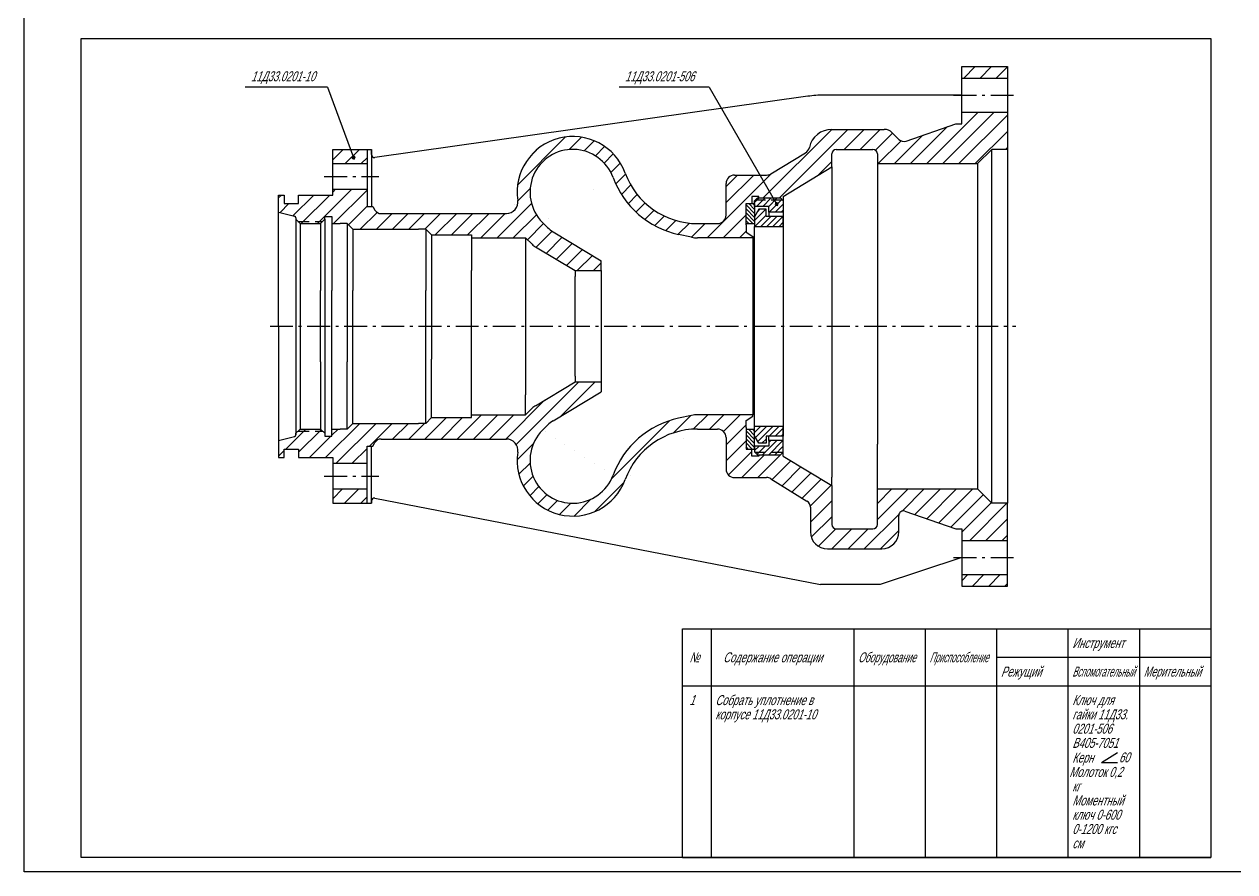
# Model space of a CAD drawing. Extents: x 0 to 841, y 0 to 594.
# Drawn here: x 0 to 423.9, y 0 to 297 of the extents above; entities that cross this region are included whole.
import ezdxf

# ---------------------------------------------------------------- set-up
doc = ezdxf.new("R2010")
doc.units = 0
doc.header["$MEASUREMENT"] = 0
for name, pattern in [('K5LT_AXLED', [13, 8, -2, 1, -2]), ('K5LT_BASIC', [0]), ('K5LT_DASHED', [6, 4, -2]), ('K5LT_THIN', [0])]:
    doc.linetypes.add(name, pattern=pattern)
doc.layers.add('LAYER0VIEW0', color=7, linetype='Continuous')
doc.layers.add('LAYER2VIEW0', color=7, linetype='Continuous')
doc.styles.add('K5_TEXTSTYLE', font='win_eskd.shx', dxfattribs={"width": 0.7, "oblique": 15, "bigfont": 'b_eskd.shx'})
pattern_1 = [(45, (0, 0), (-1.06066, 1.06066), [])]
pattern_2 = [(-45, (0, 0), (0.7071068, 0.7071068), [])]
pattern_3 = [(45, (0, 0), (-2.828427, 2.828427), [])]

# ---------------------------------------------------------------- blocks, each defined once
blk = doc.blocks.new('*L37')
at = {"layer": 'LAYER0VIEW0', "color": 7, "linetype": 'K5LT_THIN'}
for p, q in [((-23.5, 40.66), (-54.96, 40.66)), ((-23.5, 40.66), (0.15, -0.26)), ((-0.15, 0.26), (-0.37, -0.56)), ((0, 0), (-0.15, 0.26)), ((0.67, 0.04), (-0.15, 0.26)), ((0, 0), (-0.11, -0.41)), ((0.41, -0.11), (0, 0)), ((0.45, -0.78), (0.67, 0.04)), ((-0.37, -0.56), (0.45, -0.78)), ((-0.11, -0.41), (0.3, -0.52)), ((0.3, -0.52), (0.41, -0.11))]:
    blk.add_line(p, q, dxfattribs=at)
at = {"layer": 'LAYER0VIEW0', "color": 7, "style": 'K5_TEXTSTYLE', "oblique": 20, "width": 0.7}
blk.add_text('11Д33.0201-506', height=3.5, dxfattribs=at).set_placement((-52.96, 42.73))
blk = doc.blocks.new('*L38')
at = {"layer": 'LAYER0VIEW0', "color": 7, "linetype": 'K5LT_THIN'}
for p, q in [((-9.08, 24.35), (-37.85, 24.35)), ((-9.08, 24.35), (0.1, -0.28)), ((-0.1, 0.28), (-0.46, -0.49)), ((0, 0), (-0.18, -0.39)), ((0, 0), (-0.1, 0.28)), ((0.67, -0.07), (-0.1, 0.28)), ((-0.46, -0.49), (0.31, -0.84)), ((-0.18, -0.39), (0.21, -0.56)), ((0.39, -0.18), (0, 0)), ((0.21, -0.56), (0.39, -0.18)), ((0.31, -0.84), (0.67, -0.07))]:
    blk.add_line(p, q, dxfattribs=at)
at = {"layer": 'LAYER0VIEW0', "color": 7, "style": 'K5_TEXTSTYLE', "oblique": 20, "width": 0.7}
blk.add_text('11Д33.0201-10', height=3.5, dxfattribs=at).set_placement((-35.85, 26.43))
blk = doc.blocks.new('*S69')
at = {"layer": 'LAYER2VIEW0', "color": 7, "linetype": 'K5LT_THIN'}
for p, q in [((0, 0), (0, 594)), ((841, 0), (0, 0))]:
    blk.add_line(p, q, dxfattribs=at)

msp = doc.modelspace()

# ---------------------------------------------------------------- hatches: boundary and pattern name
at = {"layer": 'LAYER0VIEW0'}
h = msp.add_hatch(dxfattribs=at)
h.set_pattern_fill('МЕТАЛЛ', color=256, style=0, pattern_type=0)
h.set_pattern_definition(pattern_3)
h.paths.add_polyline_path([(344.28, 282.14), (328.28, 282.14), (328.28, 281.14), (328.28, 278.14), (344.28, 278.14)])
h = msp.add_hatch(dxfattribs=at)
h.set_pattern_fill('МЕТАЛЛ', color=256, style=0, pattern_type=0)
h.set_pattern_definition(pattern_3)
edge = h.paths.add_edge_path()
edge.add_line((113.084, 227.14), (115.084, 225.14))
edge.add_line((115.084, 225.14), (138.084, 225.14))
edge.add_line((138.084, 225.14), (140.584, 225.14))
edge.add_line((140.584, 225.14), (142.584, 223.14))
edge.add_line((142.584, 223.14), (156.584, 223.14))
edge.add_line((156.584, 223.14), (156.584, 222.14))
edge.add_line((156.584, 222.14), (158.084, 222.14))
edge.add_line((158.084, 222.14), (171.084, 222.14))
edge.add_line((171.084, 222.14), (175.584, 222.14))
edge.add_line((175.584, 222.14), (177.858, 219.867))
edge.add_arc((182.1, 224.109), 6, 225, 239.03624)
edge.add_line((179.014, 218.964), (192.887, 210.64))
edge.add_line((192.887, 210.64), (202.084, 210.64))
edge.add_line((202.084, 210.64), (202.084, 214.14))
edge.add_line((202.084, 214.14), (185.174, 224.286))
edge.add_arc((190.319, 232.861), 10, 585, 599.03624, ccw=False)
edge.add_line((183.248, 225.79), (181.505, 227.534))
edge.add_arc((192.111, 238.14), 15, 380.1363, 585, ccw=False)
edge.add_arc((235.78, 254.152), 31.512, 200.1363, 257.85243)
edge.add_line((229.149, 223.346), (233.71, 222.364))
edge.add_arc((235.814, 232.14), 10, 257.85243, 270)
edge.add_line((235.814, 222.14), (255.15, 222.14))
edge.add_line((255.15, 222.14), (255.15, 222.64))
edge.add_line((255.15, 222.64), (252.78, 224.121))
edge.add_line((252.78, 224.121), (252.78, 226.64))
edge.add_line((252.78, 226.64), (252.78, 234.14))
edge.add_line((252.78, 234.14), (254.78, 234.14))
edge.add_line((254.78, 234.14), (254.78, 236.64))
edge.add_line((254.78, 236.64), (257.28, 236.64))
edge.add_line((257.28, 236.64), (257.28, 236.14))
edge.add_line((257.28, 236.14), (264.78, 236.14))
edge.add_line((264.78, 236.14), (265.78, 235.14))
edge.add_line((265.78, 235.14), (265.78, 236.14))
edge.add_line((265.78, 236.14), (265.78, 236.647))
edge.add_line((265.78, 236.647), (282.78, 246.969))
edge.add_line((282.78, 246.969), (282.78, 251.54))
edge.add_arc((284.38, 251.54), 1.6, 450, 540, ccw=False)
edge.add_line((284.38, 253.14), (297.18, 253.14))
edge.add_arc((297.18, 251.54), 1.6, 360, 450, ccw=False)
edge.add_line((298.78, 251.54), (298.78, 248.14))
edge.add_line((298.78, 248.14), (333.78, 248.14))
edge.add_line((333.78, 248.14), (338.78, 253.14))
edge.add_line((338.78, 253.14), (341.28, 253.14))
edge.add_line((341.28, 253.14), (344.28, 253.14))
edge.add_line((344.28, 253.14), (344.28, 266.14))
edge.add_line((344.28, 266.14), (328.28, 266.14))
edge.add_line((328.28, 266.14), (328.28, 263.14))
edge.add_line((328.28, 263.14), (328.28, 262.14))
edge.add_line((328.28, 262.14), (326.28, 262.14))
edge.add_line((326.28, 262.14), (308.862, 256.044))
edge.add_arc((308.037, 258.404), 2.5, 585, 649.29005, ccw=False)
edge.add_line((306.269, 256.636), (303.936, 258.969))
edge.add_arc((301.108, 256.14), 4, 45, 90)
edge.add_line((301.108, 260.14), (282.765, 260.14))
edge.add_arc((282.765, 252.14), 8, 90, 167.76947)
edge.add_arc((272.014, 254.471), 3, 661.26373, 707.76947, ccw=False)
edge.add_line((273.571, 251.906), (261.498, 244.576))
edge.add_arc((259.941, 247.14), 3, 630, 661.26373, ccw=False)
edge.add_line((259.941, 244.14), (248.78, 244.14))
edge.add_arc((248.78, 241.14), 3, 90, 180)
edge.add_line((245.78, 241.14), (245.78, 230.14))
edge.add_arc((242.78, 230.14), 3, 270, 360, ccw=False)
edge.add_line((242.78, 227.14), (235.78, 227.14))
edge.add_arc((235.78, 254.152), 27.012, 560.1363, 630, ccw=False)
edge.add_arc((192.111, 238.14), 19.5, 20.1363, 188.56528)
edge.add_arc((168.873, 234.64), 4, 270, 368.56528, ccw=False)
edge.add_line((168.873, 230.64), (124.971, 230.64))
edge.add_arc((124.971, 233.14), 2.5, 570, 630, ccw=False)
edge.add_line((122.806, 231.89), (122.084, 233.14))
edge.add_line((122.084, 233.14), (120.084, 233.14))
edge.add_line((120.084, 233.14), (120.084, 239.14))
edge.add_line((120.084, 239.14), (108.084, 239.14))
edge.add_line((108.084, 239.14), (108.084, 237.14))
edge.add_line((108.084, 237.14), (96.084, 237.14))
edge.add_line((96.084, 237.14), (96.084, 234.14))
edge.add_line((96.084, 234.14), (91.084, 234.14))
edge.add_line((91.084, 234.14), (91.084, 237.14))
edge.add_line((91.084, 237.14), (89.084, 237.14))
edge.add_line((89.084, 237.14), (89.084, 231.14))
edge.add_line((89.084, 231.14), (94.63, 229.754))
edge.add_arc((94.484, 229.172), 0.6, 360, 435.96376, ccw=False)
edge.add_line((95.084, 229.172), (95.084, 228.64))
edge.add_line((95.084, 228.64), (96.584, 227.14))
edge.add_line((96.584, 227.14), (103.718, 227.14))
edge.add_line((103.718, 227.14), (105.218, 228.64))
edge.add_line((105.218, 228.64), (105.218, 229.64))
edge.add_line((105.218, 229.64), (107.718, 229.64))
edge.add_line((107.718, 229.64), (107.718, 227.14))
edge.add_line((107.718, 227.14), (110.584, 227.14))
edge.add_line((110.584, 227.14), (113.084, 227.14))
h = msp.add_hatch(dxfattribs=at)
h.set_pattern_fill('МЕТАЛЛ', color=256, style=0, pattern_type=0)
h.set_pattern_definition(pattern_3)
h.paths.add_polyline_path([(120.084, 253.14), (108.084, 253.14), (108.084, 248.14), (120.084, 248.14)])
h = msp.add_hatch(dxfattribs=at)
h.set_pattern_fill('МЕТАЛЛ', color=256, style=0, pattern_type=0)
h.set_pattern_definition(pattern_2)
h.paths.add_polyline_path([(255.78, 227.14), (255.78, 233.14), (255.78, 234.14), (252.78, 234.14), (252.78, 227.14)])
h = msp.add_hatch(dxfattribs=at)
h.set_pattern_fill('МЕТАЛЛ', color=256, style=0, pattern_type=0)
h.set_pattern_definition(pattern_1)
h.paths.add_polyline_path([(260.78, 233.14), (260.78, 231.14), (265.78, 231.14), (265.78, 235.14), (264.78, 236.14), (256.78, 236.14), (255.78, 235.14), (255.78, 233.14)])
h = msp.add_hatch(dxfattribs=at)
h.set_pattern_fill('МЕТАЛЛ', color=256, style=0, pattern_type=0)
h.set_pattern_definition(pattern_1)
h.paths.add_polyline_path([(260.78, 229.64), (259.78, 229.64), (259.78, 232.14), (257.28, 232.14), (255.78, 229.542), (255.78, 226.14), (265.78, 226.14), (265.78, 229.64)])
h = msp.add_hatch(dxfattribs=at)
h.set_pattern_fill('МЕТАЛЛ', color=256, style=0, pattern_type=0)
h.set_pattern_definition(pattern_3)
edge = h.paths.add_edge_path()
edge.add_line((115.084, 157.14), (113.084, 155.14))
edge.add_line((113.084, 155.14), (110.584, 155.14))
edge.add_line((110.584, 155.14), (107.718, 155.14))
edge.add_line((107.718, 155.14), (107.718, 152.64))
edge.add_line((107.718, 152.64), (105.218, 152.64))
edge.add_line((105.218, 152.64), (105.218, 153.641))
edge.add_line((105.218, 153.641), (103.718, 155.14))
edge.add_line((103.718, 155.14), (96.584, 155.14))
edge.add_line((96.584, 155.14), (95.084, 153.64))
edge.add_line((95.084, 153.64), (95.084, 153.109))
edge.add_arc((94.484, 153.109), 0.6, 284.03624, 360, ccw=False)
edge.add_line((94.63, 152.527), (89.084, 151.14))
edge.add_line((89.084, 151.14), (89.084, 145.14))
edge.add_line((89.084, 145.14), (91.084, 145.14))
edge.add_line((91.084, 145.14), (91.084, 148.14))
edge.add_line((91.084, 148.14), (96.084, 148.14))
edge.add_line((96.084, 148.14), (96.084, 145.14))
edge.add_line((96.084, 145.14), (108.084, 145.14))
edge.add_line((108.084, 145.14), (108.084, 143.14))
edge.add_line((108.084, 143.14), (120.084, 143.14))
edge.add_line((120.084, 143.14), (120.084, 149.14))
edge.add_line((120.084, 149.14), (122.084, 149.14))
edge.add_line((122.084, 149.14), (122.806, 150.39))
edge.add_arc((124.971, 149.14), 2.5, 450, 510, ccw=False)
edge.add_line((124.971, 151.64), (168.873, 151.64))
edge.add_arc((168.873, 147.64), 4, 351.43472, 450, ccw=False)
edge.add_arc((192.111, 144.14), 19.5, 171.43472, 339.8637)
edge.add_arc((235.78, 128.128), 27.012, 450, 519.8637, ccw=False)
edge.add_line((235.78, 155.14), (242.78, 155.14))
edge.add_arc((242.78, 152.14), 3, 360, 450, ccw=False)
edge.add_line((245.78, 152.14), (245.78, 141.14))
edge.add_arc((248.78, 141.14), 3, 180, 270)
edge.add_line((248.78, 138.14), (259.941, 138.14))
edge.add_arc((259.941, 135.14), 3, 418.73627, 450, ccw=False)
edge.add_line((261.498, 137.705), (274.098, 129.888))
edge.add_arc((272.78, 127.763), 2.5, 360, 418.18551, ccw=False)
edge.add_line((275.28, 127.763), (275.28, 119.14))
edge.add_arc((281.28, 119.14), 6, 180, 270)
edge.add_line((281.28, 113.14), (300.28, 113.14))
edge.add_arc((300.28, 119.14), 6, 270, 360)
edge.add_line((306.28, 119.14), (306.28, 124.885))
edge.add_arc((307.88, 124.885), 1.6, 430.70995, 540, ccw=False)
edge.add_line((308.409, 126.395), (326.28, 120.14))
edge.add_line((326.28, 120.14), (328.28, 120.14))
edge.add_line((328.28, 120.14), (328.28, 119.14))
edge.add_line((328.28, 119.14), (328.28, 116.14))
edge.add_line((328.28, 116.14), (344.28, 116.14))
edge.add_line((344.28, 116.14), (344.28, 129.14))
edge.add_line((344.28, 129.14), (341.28, 129.14))
edge.add_line((341.28, 129.14), (338.78, 129.14))
edge.add_line((338.78, 129.14), (333.78, 134.14))
edge.add_line((333.78, 134.14), (298.78, 134.14))
edge.add_line((298.78, 134.14), (298.78, 121.74))
edge.add_arc((297.18, 121.74), 1.6, 270, 360, ccw=False)
edge.add_line((297.18, 120.14), (284.38, 120.14))
edge.add_arc((284.38, 121.74), 1.6, 540, 630, ccw=False)
edge.add_line((282.78, 121.74), (282.78, 130.74))
edge.add_line((282.78, 130.74), (282.78, 135.312))
edge.add_line((282.78, 135.312), (265.78, 145.634))
edge.add_line((265.78, 145.634), (265.78, 146.14))
edge.add_line((265.78, 146.14), (265.78, 147.14))
edge.add_line((265.78, 147.14), (264.78, 146.14))
edge.add_line((264.78, 146.14), (257.28, 146.14))
edge.add_line((257.28, 146.14), (257.28, 145.64))
edge.add_line((257.28, 145.64), (254.78, 145.64))
edge.add_line((254.78, 145.64), (254.78, 148.14))
edge.add_line((254.78, 148.14), (252.78, 148.14))
edge.add_line((252.78, 148.14), (252.78, 155.64))
edge.add_line((252.78, 155.64), (252.78, 158.159))
edge.add_line((252.78, 158.159), (255.15, 159.64))
edge.add_line((255.15, 159.64), (255.15, 160.14))
edge.add_line((255.15, 160.14), (235.814, 160.14))
edge.add_arc((235.814, 150.14), 10, 90, 102.14757)
edge.add_line((233.71, 159.916), (229.149, 158.935))
edge.add_arc((235.78, 128.128), 31.512, 102.14757, 159.8637)
edge.add_arc((192.111, 144.14), 15, 495, 699.8637, ccw=False)
edge.add_line((181.505, 154.747), (183.248, 156.49))
edge.add_arc((190.319, 149.419), 10, 480.96376, 495, ccw=False)
edge.add_line((185.174, 157.994), (202.084, 168.14))
edge.add_line((202.084, 168.14), (202.084, 171.64))
edge.add_line((202.084, 171.64), (192.887, 171.64))
edge.add_line((192.887, 171.64), (179.014, 163.316))
edge.add_arc((182.1, 158.171), 6, 120.96376, 135)
edge.add_line((177.858, 162.414), (175.584, 160.14))
edge.add_line((175.584, 160.14), (171.084, 160.14))
edge.add_line((171.084, 160.14), (158.503, 160.14))
edge.add_line((158.503, 160.14), (156.584, 160.14))
edge.add_line((156.584, 160.14), (156.584, 159.14))
edge.add_line((156.584, 159.14), (142.584, 159.14))
edge.add_line((142.584, 159.14), (140.584, 157.14))
edge.add_line((140.584, 157.14), (138.084, 157.14))
edge.add_line((138.084, 157.14), (115.084, 157.14))
h = msp.add_hatch(dxfattribs=at)
h.set_pattern_fill('МЕТАЛЛ', color=256, style=0, pattern_type=0)
h.set_pattern_definition(pattern_2)
h.paths.add_polyline_path([(252.78, 155.14), (252.78, 148.14), (255.78, 148.14), (255.78, 149.14), (255.78, 150.14), (255.78, 155.14)])
h = msp.add_hatch(dxfattribs=at)
h.set_pattern_fill('МЕТАЛЛ', color=256, style=0, pattern_type=0)
h.set_pattern_definition(pattern_1)
h.paths.add_polyline_path([(260.78, 152.64), (259.78, 152.64), (259.78, 150.14), (257.28, 150.14), (255.78, 152.738), (255.78, 156.14), (265.78, 156.14), (265.78, 152.64)])
h = msp.add_hatch(dxfattribs=at)
h.set_pattern_fill('МЕТАЛЛ', color=256, style=0, pattern_type=0)
h.set_pattern_definition(pattern_1)
h.paths.add_polyline_path([(260.78, 149.14), (260.78, 151.14), (265.78, 151.14), (265.78, 147.14), (264.78, 146.14), (256.78, 146.14), (255.78, 147.14), (255.78, 149.14)])
h = msp.add_hatch(dxfattribs=at)
h.set_pattern_fill('МЕТАЛЛ', color=256, style=0, pattern_type=0)
h.set_pattern_definition(pattern_3)
h.paths.add_polyline_path([(108.084, 129.14), (120.084, 129.14), (120.084, 134.14), (108.084, 134.14)])
h = msp.add_hatch(dxfattribs=at)
h.set_pattern_fill('МЕТАЛЛ', color=256, style=0, pattern_type=0)
h.set_pattern_definition(pattern_3)
h.paths.add_polyline_path([(344.28, 100.14), (328.28, 100.14), (328.28, 101.14), (328.28, 104.14), (344.28, 104.14)])

# ---------------------------------------------------------------- linework, layer by layer
at = {"layer": 'LAYER0VIEW0', "color": 5, "linetype": 'K5LT_BASIC'}
for p, q in [((20, 5), (20, 292)), ((20, 292), (415.5, 292)), ((415.5, 292), (415.5, 5)), ((328.28, 262.14), (328.28, 282.14)), ((328.28, 282.14), (344.28, 282.14)), ((344.28, 282.14), (344.28, 266.14)), ((328.28, 278.14), (344.28, 278.14)), ((274.394, 271.746), (122.724, 250.302)), ((328.28, 272.14), (279.994, 272.14)), ((328.28, 266.14), (344.28, 266.14)), ((328.28, 262.14), (328.28, 263.14)), ((344.28, 266.14), (344.28, 253.14)), ((282.765, 260.14), (301.108, 260.14)), ((303.936, 258.969), (306.269, 256.636)), ((308.862, 256.044), (326.28, 262.14)), ((326.28, 262.14), (328.28, 262.14)), ((108.084, 237.14), (108.084, 253.14)), ((108.084, 253.14), (120.084, 253.14)), ((120.084, 253.14), (120.084, 233.14)), ((120.084, 253.14), (121.584, 253.14)), ((121.584, 251.292), (121.584, 253.14)), ((121.584, 253.14), (121.584, 233.14)), ((261.498, 244.576), (273.571, 251.906)), ((282.78, 246.969), (282.78, 251.54)), ((282.78, 246.969), (282.78, 251.54)), ((284.38, 253.14), (297.18, 253.14)), ((298.78, 251.54), (298.78, 248.14)), ((338.78, 253.14), (333.78, 248.14)), ((341.28, 253.14), (338.78, 253.14)), ((338.78, 226.463), (338.78, 253.14)), ((344.28, 253.14), (341.28, 253.14)), ((344.28, 253.14), (344.28, 213.14)), ((108.084, 248.14), (120.084, 248.14)), ((265.78, 236.647), (282.78, 246.969)), ((282.78, 246.969), (282.78, 243.958)), ((298.78, 248.14), (333.78, 248.14)), ((298.78, 248.14), (298.78, 232.421)), ((333.78, 248.14), (333.78, 227.14)), ((248.78, 244.14), (259.941, 244.14)), ((282.78, 243.958), (282.78, 138.322)), ((108.084, 239.14), (120.084, 239.14)), ((245.78, 230.14), (245.78, 241.14)), ((89.084, 191.14), (89.084, 237.14)), ((89.084, 237.14), (91.084, 237.14)), ((91.084, 237.14), (91.084, 234.14)), ((91.084, 234.14), (96.084, 234.14)), ((96.084, 234.14), (96.084, 237.14)), ((96.084, 237.14), (108.084, 237.14)), ((252.78, 226.64), (252.78, 234.14)), ((252.78, 234.14), (255.78, 234.14)), ((257.28, 236.64), (254.78, 236.64)), ((254.78, 236.64), (254.78, 234.14)), ((255.78, 235.14), (256.78, 236.14)), ((255.78, 233.14), (255.78, 235.14)), ((255.78, 234.14), (255.78, 226.64)), ((256.78, 236.14), (264.78, 236.14)), ((257.28, 236.14), (257.28, 236.64)), ((264.78, 236.14), (265.78, 235.14)), ((265.78, 236.647), (265.78, 235.14)), ((265.78, 236.14), (265.78, 231.14)), ((265.78, 235.14), (265.78, 226.14)), ((89.084, 231.14), (94.63, 229.754)), ((95.084, 229.172), (95.084, 228.64)), ((105.218, 228.64), (105.218, 229.64)), ((105.218, 229.64), (107.718, 229.64)), ((107.718, 229.64), (107.718, 227.14)), ((120.084, 233.14), (122.084, 233.14)), ((122.084, 233.14), (122.806, 231.89)), ((124.971, 230.64), (168.873, 230.64)), ((260.78, 233.14), (255.78, 233.14)), ((255.78, 233.14), (255.78, 226.14)), ((255.78, 232.14), (255.78, 226.14)), ((257.28, 232.14), (255.78, 229.542)), ((259.78, 232.14), (257.28, 232.14)), ((259.78, 229.64), (259.78, 232.14)), ((265.78, 229.64), (259.78, 229.64)), ((260.78, 231.14), (260.78, 233.14)), ((265.78, 231.14), (260.78, 231.14)), ((260.78, 231.14), (260.78, 229.64)), ((265.78, 226.14), (265.78, 229.64)), ((298.78, 232.421), (298.78, 149.859)), ((95.084, 228.64), (96.584, 227.14)), ((95.084, 228.64), (95.084, 203.64)), ((96.584, 227.14), (103.718, 227.14)), ((96.584, 227.14), (96.584, 203.64)), ((103.718, 227.14), (105.218, 228.64)), ((103.718, 227.14), (103.718, 203.64)), ((105.218, 228.64), (105.218, 203.64)), ((107.718, 227.14), (110.584, 227.14)), ((107.718, 227.14), (107.718, 203.64)), ((113.084, 227.14), (110.584, 227.14)), ((115.084, 225.14), (113.084, 227.14)), ((113.084, 227.14), (113.084, 203.64)), ((115.084, 225.14), (138.084, 225.14)), ((115.084, 225.14), (115.084, 203.64)), ((140.584, 225.14), (138.084, 225.14)), ((142.584, 223.14), (140.584, 225.14)), ((140.584, 225.14), (140.584, 203.64)), ((181.505, 227.534), (183.248, 225.79)), ((235.78, 227.14), (242.78, 227.14)), ((252.78, 227.14), (255.78, 227.14)), ((252.78, 226.64), (252.78, 224.121)), ((255.78, 226.14), (265.78, 226.14)), ((255.78, 226.14), (265.78, 226.14)), ((255.78, 156.14), (255.78, 226.14)), ((265.78, 226.14), (265.78, 156.14)), ((333.78, 227.14), (333.78, 155.14)), ((338.78, 155.817), (338.78, 226.463)), ((142.584, 223.14), (156.584, 223.14)), ((142.584, 223.14), (142.584, 202.64)), ((156.584, 223.14), (156.584, 210.64)), ((156.584, 222.14), (171.084, 222.14)), ((171.084, 222.14), (175.584, 222.14)), ((175.584, 222.14), (175.584, 215.14)), ((175.584, 222.14), (177.858, 219.867)), ((185.174, 224.286), (202.084, 214.14)), ((233.71, 222.364), (229.149, 223.346)), ((255.15, 222.14), (235.814, 222.14)), ((252.78, 224.121), (255.15, 222.64)), ((255.15, 222.64), (255.15, 222.14)), ((255.15, 222.14), (255.15, 160.14)), ((179.014, 218.964), (192.887, 210.64)), ((175.584, 215.14), (175.584, 167.14)), ((202.084, 210.64), (202.084, 214.14)), ((344.28, 213.14), (344.28, 169.14)), ((156.584, 171.64), (156.584, 210.64)), ((192.887, 210.64), (202.084, 210.64)), ((192.887, 210.64), (192.887, 208.64)), ((192.887, 173.64), (192.887, 208.64)), ((202.084, 210.64), (202.084, 208.64)), ((202.084, 208.64), (202.084, 173.64)), ((95.084, 203.64), (95.084, 178.64)), ((96.584, 203.64), (96.584, 178.64)), ((103.718, 178.64), (103.718, 203.64)), ((105.218, 203.64), (105.218, 178.64)), ((107.718, 178.64), (107.718, 203.64)), ((113.084, 203.64), (113.084, 178.64)), ((115.084, 178.64), (115.084, 203.64)), ((140.584, 178.64), (140.584, 203.64)), ((142.584, 202.64), (142.584, 179.64)), ((89.084, 191.14), (89.084, 145.14)), ((95.084, 178.64), (95.084, 153.109)), ((96.584, 178.64), (96.584, 155.14)), ((103.718, 178.64), (103.718, 155.14)), ((105.218, 178.64), (105.218, 152.64)), ((107.718, 155.14), (107.718, 178.64)), ((113.084, 155.14), (113.084, 178.64)), ((115.084, 157.14), (115.084, 178.64)), ((140.584, 157.14), (140.584, 178.64)), ((142.584, 159.14), (142.584, 179.64)), ((156.584, 159.14), (156.584, 171.64)), ((179.014, 163.316), (192.887, 171.64)), ((192.887, 173.64), (192.887, 171.64)), ((192.887, 171.64), (202.084, 171.64)), ((202.084, 173.64), (202.084, 171.64)), ((202.084, 171.64), (202.084, 168.14)), ((202.084, 171.64), (202.084, 168.14)), ((175.584, 160.14), (175.584, 167.14)), ((185.174, 157.994), (202.084, 168.14)), ((344.28, 169.14), (344.28, 129.14)), ((175.584, 160.14), (177.858, 162.414)), ((115.084, 157.14), (113.084, 155.14)), ((115.084, 157.14), (138.084, 157.14)), ((140.584, 157.14), (138.084, 157.14)), ((142.584, 159.14), (140.584, 157.14)), ((142.584, 159.14), (156.584, 159.14)), ((156.584, 160.14), (171.084, 160.14)), ((171.084, 160.14), (175.584, 160.14)), ((233.71, 159.916), (229.149, 158.935)), ((255.15, 160.14), (235.814, 160.14)), ((252.78, 158.159), (255.15, 159.64)), ((252.78, 155.64), (252.78, 158.159)), ((255.15, 159.64), (255.15, 160.14)), ((95.084, 153.64), (96.584, 155.14)), ((95.084, 153.109), (95.084, 153.64)), ((96.584, 155.14), (103.718, 155.14)), ((103.718, 155.14), (105.218, 153.64)), ((105.218, 153.64), (105.218, 152.64)), ((105.218, 153.64), (105.218, 152.64)), ((105.218, 152.64), (107.718, 152.64)), ((105.218, 152.64), (107.718, 152.64)), ((107.718, 155.14), (110.584, 155.14)), ((107.718, 152.64), (107.718, 155.14)), ((113.084, 155.14), (110.584, 155.14)), ((181.505, 154.747), (183.248, 156.49)), ((235.78, 155.14), (242.78, 155.14)), ((252.78, 155.64), (252.78, 148.14)), ((252.78, 155.14), (255.78, 155.14)), ((255.78, 149.14), (255.78, 156.14)), ((255.78, 150.14), (255.78, 156.14)), ((255.78, 156.14), (265.78, 156.14)), ((255.78, 148.14), (255.78, 155.64)), ((257.28, 150.14), (255.78, 152.738)), ((265.78, 152.64), (259.78, 152.64)), ((259.78, 152.64), (259.78, 150.14)), ((260.78, 151.14), (260.78, 152.64)), ((265.78, 147.14), (265.78, 156.14)), ((265.78, 156.14), (265.78, 152.64)), ((333.78, 155.14), (333.78, 134.14)), ((338.78, 129.14), (338.78, 155.817)), ((89.084, 151.14), (94.63, 152.527)), ((120.084, 129.14), (120.084, 149.14)), ((120.084, 149.14), (122.084, 149.14)), ((121.584, 129.14), (121.584, 149.14)), ((122.084, 149.14), (122.806, 150.39)), ((124.971, 151.64), (168.873, 151.64)), ((245.78, 152.14), (245.78, 141.14)), ((260.78, 149.14), (255.78, 149.14)), ((255.78, 149.14), (255.78, 147.14)), ((259.78, 150.14), (257.28, 150.14)), ((265.78, 151.14), (260.78, 151.14)), ((260.78, 151.14), (260.78, 149.14)), ((265.78, 146.14), (265.78, 151.14)), ((298.78, 134.14), (298.78, 149.859)), ((89.084, 145.14), (91.084, 145.14)), ((91.084, 145.14), (91.084, 148.14)), ((91.084, 148.14), (96.084, 148.14)), ((96.084, 148.14), (96.084, 145.14)), ((96.084, 145.14), (108.084, 145.14)), ((108.084, 145.14), (108.084, 129.14)), ((252.78, 148.14), (255.78, 148.14)), ((254.78, 145.64), (254.78, 148.14)), ((257.28, 145.64), (254.78, 145.64)), ((255.78, 147.14), (256.78, 146.14)), ((256.78, 146.14), (264.78, 146.14)), ((257.28, 146.14), (257.28, 145.64)), ((264.78, 146.14), (265.78, 147.14)), ((265.78, 145.634), (265.78, 147.14)), ((265.78, 145.634), (282.78, 135.312)), ((108.084, 143.14), (120.084, 143.14)), ((248.78, 138.14), (259.941, 138.14)), ((261.498, 137.705), (274.098, 129.888)), ((282.78, 135.312), (282.78, 138.322)), ((108.084, 134.14), (120.084, 134.14)), ((282.78, 135.312), (282.78, 121.74)), ((282.78, 135.312), (282.78, 130.74)), ((298.78, 121.74), (298.78, 134.14)), ((298.78, 134.14), (333.78, 134.14)), ((298.78, 134.14), (333.78, 134.14)), ((338.78, 129.14), (333.78, 134.14)), ((108.084, 129.14), (120.084, 129.14)), ((120.084, 129.14), (121.584, 129.14)), ((121.584, 129.928), (121.584, 129.14)), ((122.775, 130.909), (278.78, 100.64)), ((275.28, 127.763), (275.28, 119.14)), ((341.28, 129.14), (338.78, 129.14)), ((344.28, 129.14), (341.28, 129.14)), ((344.28, 104.14), (344.28, 129.14)), ((306.28, 119.14), (306.28, 124.885)), ((308.409, 126.395), (326.28, 120.14)), ((284.38, 120.14), (297.18, 120.14)), ((326.28, 120.14), (328.28, 120.14)), ((326.28, 120.14), (328.28, 120.14)), ((328.28, 120.14), (328.28, 119.14)), ((328.28, 120.14), (328.28, 119.14)), ((328.28, 120.14), (328.28, 100.14)), ((328.28, 116.14), (344.28, 116.14)), ((281.28, 113.14), (300.28, 113.14)), ((328.28, 110.14), (299.78, 100.64)), ((328.28, 104.14), (344.28, 104.14)), ((344.28, 100.14), (344.28, 104.14)), ((299.78, 100.64), (278.78, 100.64)), ((328.28, 100.14), (344.28, 100.14)), ((230.5, 5), (230.5, 85.162)), ((230.5, 85.162), (415.5, 85.162)), ((415.5, 85.162), (415.5, 5)), ((230.5, 65.162), (415.5, 65.162)), ((415.5, 5), (20, 5)), ((230.5, 5), (415.5, 5))]:
    msp.add_line(p, q, dxfattribs=at)
at = {"layer": 'LAYER0VIEW0', "color": 7, "linetype": 'K5LT_AXLED'}
for p, q in [((325.433, 272.14), (347.035, 272.14)), ((105.068, 243.64), (124.179, 243.64)), ((86.084, 191.14), (347.28, 191.14)), ((105.068, 138.64), (124.179, 138.64)), ((325.433, 110.14), (347.035, 110.14))]:
    msp.add_line(p, q, dxfattribs=at)
at = {"layer": 'LAYER0VIEW0', "color": 7, "linetype": 'K5LT_DASHED'}
for p, q in [((265.53, 235.39), (256.03, 235.39)), ((95.834, 227.89), (104.468, 227.89)), ((95.834, 154.39), (104.468, 154.39)), ((265.53, 146.89), (256.03, 146.89))]:
    msp.add_line(p, q, dxfattribs=at)
at = {"layer": 'LAYER0VIEW0', "color": 7, "linetype": 'K5LT_THIN'}
for p, q in [((240.5, 85.162), (240.5, 5)), ((290.5, 85.162), (290.5, 5)), ((315.5, 85.162), (315.5, 5)), ((340.5, 85.162), (340.5, 5)), ((365.5, 85.162), (365.5, 5)), ((390.5, 85.162), (390.5, 5)), ((340.5, 75.162), (415.5, 75.162)), ((377.239, 38.347), (382.839, 41.847)), ((377.239, 38.347), (382.839, 38.347))]:
    msp.add_line(p, q, dxfattribs=at)
at = {"layer": 'LAYER0VIEW0', "color": 5, "linetype": 'K5LT_BASIC'}
for centre, radius, start, end in [((279.994, 232.14), 40, 90, 98.04781), ((279.994, 232.14), 40, 90, 98.04781), ((282.765, 252.14), 8, 90, 167.76947), ((301.108, 256.14), 4, 45, 90), ((192.111, 238.14), 19.5, 20.1363, 188.56528), ((308.037, 258.404), 2.5, 225, 289.29005), ((122.584, 251.292), 1, 180, 278.04781), ((192.111, 238.14), 15, 20.1363, 225), ((272.014, 254.471), 3, 301.26373, 347.76947), ((284.38, 251.54), 1.6, 90, 180), ((297.18, 251.54), 1.6, 0, 90), ((235.78, 254.152), 31.512, 200.1363, 257.85243), ((235.78, 254.152), 27.012, 200.1363, 270), ((248.78, 241.14), 3, 90, 180), ((259.941, 247.14), 3, 270, 301.26373), ((168.873, 234.64), 4, 270, 8.56528), ((94.484, 229.172), 0.6, 0, 75.96376), ((124.971, 233.14), 2.5, 210, 270), ((242.78, 230.14), 3, 270, 0), ((190.319, 232.861), 10, 225, 239.03624), ((235.814, 232.14), 10, 257.85243, 270), ((182.1, 224.109), 6, 225, 239.03624), ((182.1, 158.171), 6, 120.96376, 135), ((190.319, 149.419), 10, 120.96376, 135), ((235.78, 128.128), 31.512, 102.14757, 159.8637), ((235.814, 150.14), 10, 90, 102.14757), ((94.484, 153.109), 0.6, 284.03624, 0), ((94.484, 153.109), 0.6, 284.03624, 0), ((192.111, 144.14), 15, 135, 339.8637), ((235.78, 128.128), 27.012, 90, 159.8637), ((242.78, 152.14), 3, 0, 90), ((124.971, 149.14), 2.5, 90, 150), ((168.873, 147.64), 4, 351.43472, 90), ((192.111, 144.14), 19.5, 171.43472, 339.8637), ((248.78, 141.14), 3, 180, 270), ((259.941, 135.14), 3, 58.73627, 90), ((122.584, 129.928), 1, 79.01959, 180), ((272.78, 127.763), 2.5, 0, 58.18551), ((307.88, 124.885), 1.6, 70.70995, 180), ((281.28, 119.14), 6, 180, 270), ((284.38, 121.74), 1.6, 180, 270), ((297.18, 121.74), 1.6, 270, 0), ((300.28, 119.14), 6, 270, 0)]:
    msp.add_arc(centre, radius, start, end, dxfattribs=at)

# ---------------------------------------------------------------- block references
at = {"layer": 'LAYER0VIEW0'}
for name, p in [('*L38', (115.24, 250.572)), ('*L37', (263.317, 234.265))]:
    msp.add_blockref(name, p, dxfattribs=at)
at = {"layer": 'LAYER2VIEW0'}
msp.add_blockref('*S69', (0, 0), dxfattribs=at)

# ---------------------------------------------------------------- texts
at = {"layer": 'LAYER0VIEW0', "color": 7, "style": 'K5_TEXTSTYLE', "oblique": 20}
for s, width, p in [('Инструмент', 0.7, (367, 78.412)), (' №', 0.7, (232, 73.412)), ('   Содержание операции', 0.7, (242, 73.412)), ('Оборудование', 0.63, (292, 73.412)), ('Приспособление', 0.56, (317, 73.412)), ('Режущий', 0.7, (342, 68.412)), ('Вспомогательный', 0.49, (367, 68.412)), ('Мерительный', 0.665, (392, 68.412)), (' 1', 0.7, (232, 58.412)), ('Собрать уплотнение в ', 0.7, (242, 58.412)), ('Ключ для ', 0.7, (367, 58.412)), ('корпусе 11Д33.0201-10', 0.7, (242, 53.412)), ('гайки 11Д33.', 0.7, (367, 53.412)), ('0201-506', 0.7, (367, 48.412)), ('В405-7051', 0.7, (367, 43.412)), ('Керн', 0.7, (367, 38.282)), ('60', 0.7, (383.339, 38.347)), ('Молоток 0,2', 0.7, (365.959, 33.25)), ('кг', 0.7, (367, 28.25)), ('Моментный', 0.7, (367, 23.25)), ('ключ 0-600', 0.7, (367, 18.25)), ('0-1200 кгс', 0.7, (367, 13.25)), ('см', 0.7, (367, 8.25))]:
    msp.add_text(s, height=3.5, dxfattribs=dict(at, width=width)).set_placement(p)

doc.saveas('drawing.dxf')
